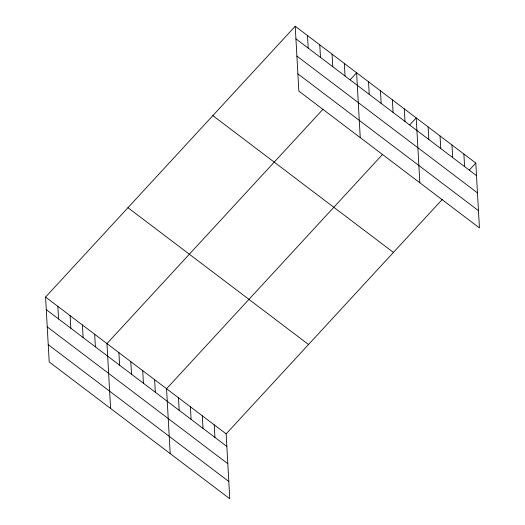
<?xml version="1.0" encoding="UTF-8"?>
<svg xmlns="http://www.w3.org/2000/svg" width="525" height="525" viewBox="0 0 525 525"><rect width="100%" height="100%" fill="white"/><g stroke="black" fill="none" stroke-linecap="round" stroke-linejoin="round"><path stroke-width="0.79" d="M442.201 199.513L226.15 433.88L229.779 498.75L49.199 361.942L45.57 297.078L295.221 26.25L475.801 163.058L479.43 227.922L298.85 91.12L295.221 26.25M323.013 109.22L106.969 343.586L110.598 408.457M350.116 79.82L356.619 72.765L360.248 137.635M382.607 154.363L166.563 388.736L170.185 453.607M409.703 124.963L416.213 117.908L419.836 182.779M469.298 170.113L475.801 163.058M295.923 38.817L476.503 175.626M296.887 56.077L477.468 192.885M297.885 73.861L478.465 210.663M212.835 115.625L393.415 252.427M127.956 207.703L308.536 344.512M45.57 297.078L226.15 433.88M46.272 309.638L226.852 446.447M47.237 326.898L227.817 463.706M48.234 344.682L228.815 481.491M463.883 154.028L464.586 166.596M451.966 144.998L452.668 157.566M440.048 135.968L440.751 148.536M428.131 126.938L428.833 139.506M404.289 108.878L404.992 121.446M392.372 99.855L393.074 112.416M380.454 90.825L381.157 103.392M368.537 81.795L369.239 94.362M344.341 63.459L345.043 76.027M332.062 54.16L332.765 66.728M319.777 44.855L320.486 57.422M307.499 35.556L308.201 48.123M214.233 424.85L214.935 437.417M202.315 415.82L203.018 428.387M190.398 406.796L191.1 419.363M178.48 397.766L179.183 410.333M154.639 379.706L155.347 392.273M142.721 370.676L143.423 383.243M130.804 361.646L131.506 374.213M118.886 352.616L119.588 365.183M94.69 334.287L95.393 346.854M82.412 324.982L83.114 337.549M70.133 315.683L70.836 328.25M57.848 306.377L58.551 318.944"/></g></svg>
